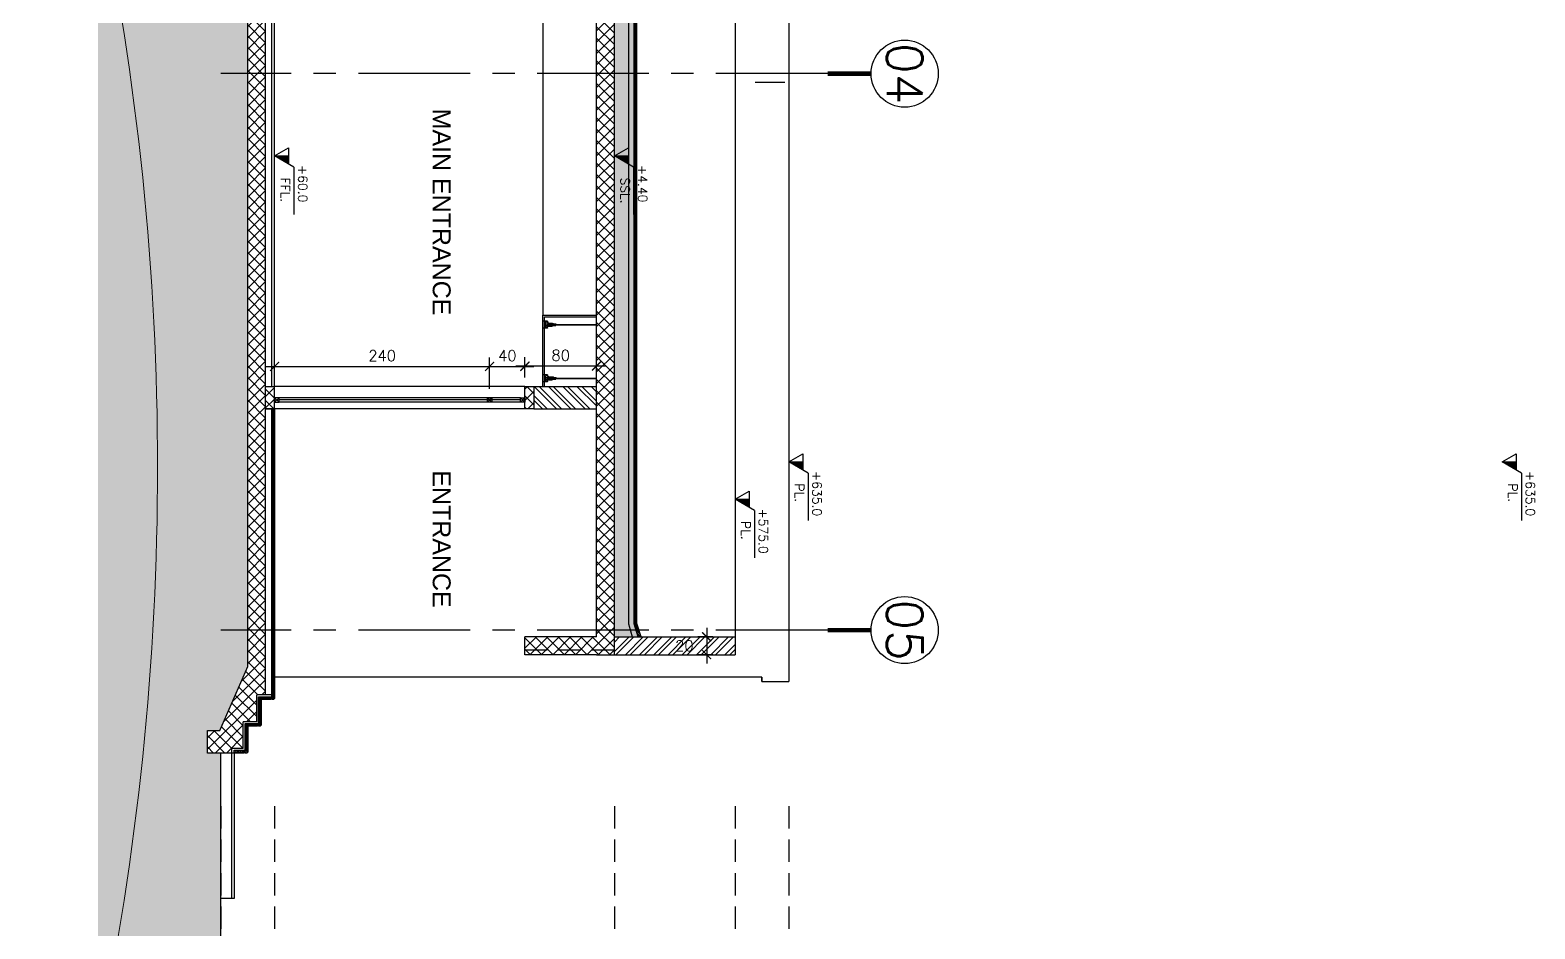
# Model space of a CAD drawing. Header units: centimetres. Extents: x -4632 to 1767, y -935 to 10443.
# Drawn here: x -3491 to -1808, y 313 to 1319 of the extents above; entities that cross this region are included whole.
import ezdxf
from ezdxf.enums import TextEntityAlignment as Align
from ezdxf.xclip import XClip

# ---------------------------------------------------------------- set-up
doc = ezdxf.new("R2010")
doc.units = ezdxf.units.CM
doc.header["$LTSCALE"] = 100
doc.header["$MEASUREMENT"] = 0
doc.header["$XCLIPFRAME"] = 0
doc.header["$PDMODE"] = 35
doc.linetypes.add('GRID$0$XREF GRID$0$GRIDS$0$CENTER', pattern=[2, 1.25, -0.25, 0.25, -0.25])
doc.linetypes.add('HIDDEN', pattern=[0.375, 0.25, -0.125])
doc.layers.add('A2-01 SECTIONS 2$0$HATCH', color=8, linetype='Continuous', lineweight=5)
for name, color, linetype in [('A2-01 SECTIONS 2$0$STAIRS', 4, 'Continuous'), ('CEILING', 161, 'Continuous'), ('CEILING HANGER', 8, 'Continuous'), ('DIM IN', 1, 'Continuous'), ('DIM-IN', 1, 'Continuous'), ('DOOR', 1, 'Continuous'), ('FINISHES', 4, 'Continuous'), ('HATCH', 8, 'Continuous'), ('LEVEL', 2, 'Continuous'), ('LEVELS', 2, 'Continuous'), ('SEC-WATER PROFING INS.', 56, 'HIDDEN'), ('TEXT', 3, 'Continuous'), ('WALL-01', 7, 'Continuous'), ('WALL-02', 3, 'Continuous'), ('WALL-05', 8, 'Continuous'), ('WINDOWS', 1, 'Continuous'), ('WOODEN DOOR', 1, 'Continuous'), ('XREF GRID', 11, 'GRID$0$XREF GRID$0$GRIDS$0$CENTER')]:
    doc.layers.add(name, color=color, linetype=linetype)
doc.styles.add('20', font='romans.shx')
doc.styles.add('ART', font='arial.ttf')
doc.styles.add('DIMA', font='romans.shx', dxfattribs={"width": 0.8})
doc.styles.add('GRID$0$XREF GRID$0$GRIDS$0$18', font='romans.shx', dxfattribs={"width": 0.85, "height": 15})
doc.styles.add('ROMANS', font='romans')
doc.dimstyles.new('100', dxfattribs={"dimtxt": 15, "dimasz": 10, "dimexe": 8, "dimexo": 12, "dimgap": 6, "dimtad": 1, "dimdec": 0, "dimzin": 0, "dimdsep": 46, "dimtxsty": '20', "dimblk": 'ARCHTICK', "dimcen": 30, "dimdle": 8, "dimclrd": 1, "dimclre": 1, "dimclrt": 2, "dimadec": 0, "dimazin": 0, "dimtfac": 1, "dimtdec": 0, "dimtmove": 2, "dimatfit": 3, "dimldrblk": 'OBLIQUE', "dimfxl": 100, "dimtolj": 1, "dimtzin": 0, "dimarcsym": 0})
doc.dimstyles.new('AS-17-100', dxfattribs={"dimtxt": 12, "dimasz": 10, "dimexe": 10, "dimexo": 10, "dimgap": 6, "dimtad": 1, "dimtoh": 1, "dimdec": 0, "dimdsep": 46, "dimtxsty": 'ROMANS', "dimblk1": 'ARCHTICK', "dimblk2": 'ARCHTICK', "dimsah": 1, "dimcen": 25, "dimdle": 10, "dimclrd": 1, "dimclre": 1, "dimclrt": 2, "dimadec": 0, "dimazin": 0, "dimtfac": 1, "dimtdec": 0, "dimtofl": 0, "dimtmove": 2, "dimatfit": 3, "dimldrblk": 'ARCHTICK', "dimfxl": 1, "dimtolj": 1, "dimtzin": 0, "dimarcsym": 0})

# ---------------------------------------------------------------- blocks, each defined once
blk = doc.blocks.new('LEVEL- ELEV-1')
blk.add_hatch(color=256).paths.add_polyline_path([(0.16, 0.277), (0, 0.277), (0, 0)])
for p, q in [((0.22, 0.381), (0, 0)), ((0.22, 0.381), (1.155, 0.381)), ((0, 0), (-0.16, 0.277)), ((-0.16, 0.277), (0.16, 0.277)), ((0, 0), (0, 0.277))]:
    blk.add_line(p, q)
blk = doc.blocks.new('LEVEL- ELEV')
at = {"xscale": 0.8999999999999986, "yscale": 0.8999999999999986, "zscale": 0.8999999999999986}
blk.add_blockref('LEVEL- ELEV-1', (0, 0), dxfattribs=at)
at = {"style": 'DIMA'}
for tag, p in [('+XX.XX', (0.156, 0.421)), ('FFL.', (0.383, 0.11))]:
    blk.add_attdef(tag, p, '', height=0.162, dxfattribs=at)
blk = doc.blocks.new('A$C2b56fe30')
at = {"layer": 'A2-01 SECTIONS 2$0$STAIRS', "linetype": 'Continuous', "ltscale": 100}
h = blk.add_hatch(dxfattribs=at)
h.set_pattern_fill('ANSI31', color=8, scale=10, angle=360, style=0)
h.set_pattern_definition([(45, (2263.7789, 17411.3349), (-0.88388348, 0.88388348), [])])
h.paths.add_polyline_path([(-28, 17), (-26.5, 17), (-26.5, 16), (-25, 16), (-25, 5), (-28, 5)])
h.paths.add_polyline_path([(-350, 20), (-350, 17), (-25, 17), (-25, 19), (-26, 20)])
h = blk.add_hatch(dxfattribs=at)
h.set_pattern_fill('ANSI31', color=8, scale=10, angle=360, style=0)
h.set_pattern_definition([(45, (2293.7789, 17396.3349), (-0.88388348, 0.88388348), [])])
h.paths.add_polyline_path([(-28, 5), (4, 5), (5, 4), (5, 2), (-28, 2)])
h.paths.add_polyline_path([(2, 2), (3.5, 2), (3.5, 1), (5, 1), (5, -10), (2, -10)])
h = blk.add_hatch(dxfattribs=at)
h.set_pattern_fill('ANSI31', color=8, scale=10, angle=360, style=0)
h.set_pattern_definition([(45, (2323.7789, 17381.3349), (-0.88388348, 0.88388348), [])])
h.paths.add_polyline_path([(2, -10), (34, -10), (35, -11), (35, -13), (2, -13)])
h.paths.add_polyline_path([(32, -13), (33.5, -13), (33.5, -14), (35, -14), (35, -25), (32, -25)])
at = {"layer": 'A2-01 SECTIONS 2$0$STAIRS'}
for points in [[(-350, 20), (-26, 20), (-25, 19), (-25, 17), (-350, 17)], [(-28, 5), (4, 5), (5, 4), (5, 2), (-28, 2)], [(2, -10), (34, -10), (35, -11), (35, -13), (2, -13)]]:
    blk.add_lwpolyline(points, close=True, dxfattribs=at)
for points in [[(-26.5, 17), (-26.5, 16), (-25, 16), (-25, 5), (-28, 5), (-28, 17)], [(3.5, 2), (3.5, 1), (5, 1), (5, -10), (2, -10), (2, 2)], [(33.5, -13), (33.5, -14), (35, -14), (35, -25), (32, -25), (32, -13)]]:
    blk.add_lwpolyline(points, dxfattribs=at)
blk = doc.blocks.new('_ARCHTICK')
at = {"color": 0, "linetype": 'ByBlock', "const_width": 0.15}
blk.add_lwpolyline([(-0.5, -0.5), (0.5, 0.5)], dxfattribs=at)
blk = doc.blocks.new('*D37')
at = {"layer": 'Defpoints', "color": 0, "transparency": 16777216}
for p in [(-2937.3, 942.9), (-2937.3, 920, 0), (-2857.3, 920)]:
    blk.add_point(p, dxfattribs=at)
at = {"layer": 'DIM IN', "color": 1, "lineweight": -2, "transparency": 16777216}
for p, q in [((-2847.3, 942.9), (-2947.3, 942.9)), ((-2937.3, 930), (-2937.3, 952.9)), ((-2857.3, 930), (-2857.3, 952.9))]:
    blk.add_line(p, q, dxfattribs=at)
at = {"layer": 'DIM IN', "color": 1, "lineweight": -2, "transparency": 16777216, "xscale": 10, "yscale": 10, "zscale": 10, "rotation": 180}
blk.add_blockref('_ARCHTICK', (-2937.3, 942.9), dxfattribs=at)
at = {"layer": 'DIM IN', "color": 1, "lineweight": -2, "transparency": 16777216, "xscale": 10, "yscale": 10, "zscale": 10}
blk.add_blockref('_ARCHTICK', (-2857.3, 942.9), dxfattribs=at)
at = {"layer": 'DIM IN', "color": 2, "transparency": 16777216, "insert": (-2897.3, 954.9), "char_height": 12, "attachment_point": 5, "style": 'ROMANS'}
blk.add_mtext('\\A1;80', dxfattribs=at)
blk = doc.blocks.new('SUP')
at = {"layer": 'CEILING HANGER', "extrusion": (-6.56544e-09, 1.61575e-05, 1)}
for p, q in [((-555.9, -4415.3, 0), (-555.9, -4305.4, 0)), ((-555.3, -4415.3, 0), (-555.3, -4305.4, 0)), ((-559.5, -4422.5, 0), (-559.5, -4426.2, 0)), ((-559.4, -4423.4, 0), (-559.5, -4423.4, 0)), ((-559.4, -4422.5, 0), (-559.4, -4426.2, 0)), ((-559.3, -4422.3, 0), (-557.7, -4422.3, 0)), ((-559.3, -4422.4, 0), (-557.7, -4422.4, 0)), ((-558.9, -4423.1, 0), (-558.9, -4423.4, 0)), ((-558.7, -4424.2, 0), (-558.9, -4423.6, 0)), ((-558.6, -4423.2, 0), (-558.6, -4423.1, 0)), ((-558.4, -4423.3, 0), (-558.4, -4423.3, 0)), ((-556.2, -4425.1, 0), (-557.6, -4425.1, 0)), ((-557.2, -4420.7, 0), (-557.2, -4417, 0)), ((-556.4, -4415.4, 0), (-556.4, -4413.2, 0)), ((-556.4, -4422.1, 0), (-556.4, -4415.4, 0)), ((-554.6, -4419.5, 0), (-556.4, -4419.5, 0)), ((-556.4, -4425.1, 0), (-556.4, -4421.2, 0)), ((-556.3, -4421.2, 0), (-556.4, -4421.2, 0)), ((-556.3, -4415.3, 0), (-554.7, -4415.3, 0)), ((-554.9, -4420.5, 0), (-556.2, -4420.5, 0)), ((-556.2, -4421.1, 0), (-556.2, -4420.6, 0)), ((-554.8, -4425.1, 0), (-556.2, -4425.1, 0)), ((-555.1, -4425.5, 0), (-556, -4425.5, 0)), ((-555.9, -4414.7, 0), (-555.9, -4414.7, 0)), ((-555.9, -4414.7, 0), (-555.8, -4414.7, 0)), ((-555.8, -4414.7, 0), (-555.8, -4414.8, 0)), ((-555.8, -4414.8, 0), (-555.8, -4414.8, 0)), ((-555.8, -4414.8, 0), (-555.8, -4414.8, 0)), ((-555.8, -4414.8, 0), (-555.7, -4414.8, 0)), ((-555.2, -4420, 0), (-555.8, -4420, 0)), ((-555.2, -4420.3, 0), (-555.8, -4420.3, 0)), ((-555.7, -4421.2, 0), (-555.8, -4420.8, 0)), ((-555.3, -4420.8, 0), (-555.8, -4420.8, 0)), ((-555.7, -4414.8, 0), (-555.7, -4414.8, 0)), ((-555.7, -4414.8, 0), (-555.6, -4414.9, 0)), ((-555.7, -4421.2, 0), (-555.3, -4421.2, 0)), ((-555.6, -4414.9, 0), (-555.6, -4414.9, 0)), ((-555.6, -4414.9, 0), (-555.5, -4414.9, 0)), ((-555.5, -4414.9, 0), (-555.5, -4414.8, 0)), ((-555.5, -4414.8, 0), (-555.4, -4414.8, 0)), ((-555.4, -4414.8, 0), (-555.4, -4414.8, 0)), ((-555.4, -4414.8, 0), (-555.3, -4414.8, 0)), ((-555.3, -4414.8, 0), (-555.3, -4414.7, 0)), ((-555.3, -4414.7, 0), (-555.3, -4414.7, 0)), ((-555.3, -4414.7, 0), (-555.3, -4414.7, 0)), ((-555.3, -4414.8, 0), (-555.3, -4414.8, 0)), ((-555.3, -4421.2, 0), (-555.3, -4420.8, 0)), ((-554.8, -4421.1, 0), (-554.8, -4420.6, 0)), ((-554.7, -4421.2, 0), (-554.8, -4421.2, 0)), ((-553.5, -4425.1, 0), (-554.8, -4425.1, 0)), ((-554.7, -4425.1, 0), (-554.7, -4421.2, 0)), ((-554.6, -4415.4, 0), (-554.6, -4413.2, 0)), ((-554.6, -4422.1, 0), (-554.6, -4415.4, 0)), ((-553.8, -4420.7, 0), (-553.8, -4417, 0)), ((-551.8, -4422.3, 0), (-553.4, -4422.3, 0)), ((-551.8, -4422.4, 0), (-553.3, -4422.4, 0)), ((-552.7, -4423.3, 0), (-552.7, -4423.3, 0)), ((-552.5, -4423.2, 0), (-552.5, -4423.1, 0)), ((-552.3, -4424.2, 0), (-552.2, -4423.6, 0)), ((-552.1, -4423.1, 0), (-552.1, -4423.4, 0)), ((-551.7, -4422.5, 0), (-551.7, -4426.2, 0)), ((-551.7, -4423.4, 0), (-551.6, -4423.4, 0)), ((-551.6, -4422.5, 0), (-551.6, -4426.2, 0)), ((-559.5, -4426.2, 0), (-559.5, -4427.6, 0)), ((-559.5, -4427.6, 0), (-559.4, -4427.6, 0)), ((-559.4, -4426.2, 0), (-559.4, -4427.6, 0)), ((-551.7, -4426.2, 0), (-551.7, -4427.6, 0)), ((-551.6, -4427.6, 0), (-551.7, -4427.6, 0)), ((-551.6, -4426.2, 0), (-551.6, -4427.6, 0))]:
    blk.add_line(p, q, dxfattribs=at)
at = {"layer": 'CEILING HANGER', "extrusion": (-6.56544e-09, 1.61575e-05, 1), "const_width": 0.244, "elevation": -0.1}
blk.add_lwpolyline([(-558.6, -4423, 1), (-559.1, -4423), (-559.1, -4423.2, 0.267949), (-559, -4423.3, -0.57735), (-559, -4423.6, 0.267949), (-559.1, -4423.7), (-559.1, -4424, 0.267949), (-559, -4424.2, -0.57735), (-559, -4424.4, 0.267949), (-559.1, -4424.6), (-559.1, -4424.9, 0.267949), (-559, -4425, -0.57735), (-559, -4425.2, 0.267949), (-559.1, -4425.4), (-559.1, -4425.7, 0.414214), (-558.9, -4425.8), (-558.2, -4425.8, 0.247529), (-558.1, -4425.8, -0.247529), (-558, -4425.7), (-557.6, -4425.7, -0.247529), (-557.4, -4425.8, 0.247529), (-557.3, -4425.8), (-555.8, -4425.8, 0.267949), (-555.7, -4425.8, -0.57735), (-555.4, -4425.8, 0.267949), (-555.3, -4425.8), (-553.8, -4425.8, 0.247529), (-553.6, -4425.8, -0.247529), (-553.5, -4425.7), (-553.1, -4425.7, -0.247529), (-553, -4425.8, 0.247529), (-552.8, -4425.8), (-552.1, -4425.8, 0.414214), (-552, -4425.7), (-552, -4425.4, 0.267949), (-552.1, -4425.2, -0.57735), (-552.1, -4425, 0.267949), (-552, -4424.9), (-552, -4424.6, 0.267949), (-552.1, -4424.4, -0.57735), (-552.1, -4424.2, 0.267949), (-552, -4424), (-552, -4423.7, 0.267949), (-552.1, -4423.6, -0.57735), (-552.1, -4423.3, 0.267949), (-552, -4423.2), (-552, -4423, 1), (-552.5, -4423)], format="xyb", dxfattribs=at)
at = {"layer": 'CEILING HANGER', "extrusion": (-6.56544e-09, 1.61575e-05, 1)}
for centre, radius in [((-555.5, -4417.2, 0), 0.342), ((-555.5, -4416, 0), 0.252), ((-555.5, -4418.5, 0), 0.252)]:
    blk.add_circle(centre, radius, dxfattribs=at)
for centre, radius, start, end in [((-559.3, -4422.5, 0), 0.244, 90, 180), ((-559.3, -4422.5, 0), 0.122, 90, 180), ((-558.7, -4423.1, 0), 0.183, 102.9976, 180), ((-558.3, -4423.4, 0), 0.61, 180, 195), ((-558.8, -4423.1, 0), 0.122, 77.0024, 102.9976), ((-557.5, -4423.6, 0), 1.37, 195, 270), ((-558.8, -4423.1, 0), 0.183, 20, 77.0024), ((-558.4, -4423.1, 0), 0.183, 200, 270), ((-558.4, -4423.1, 0), 0.183, 270, 357.8496), ((-557.8, -4423.1, 0), 0.366, 135.5755, 177.8496), ((-560.3, -4420.7, 0), 3.05, 315.5755, 360), ((-554.4, -4417.4, 0), 2.89, 132.9462, 171.8788), ((-555.5, -4414.1, 0), 1.33, 104.5031, 133.577), ((-555.5, -4421.1, 0), 1.33, 226.423, 313.6287), ((-556, -4425.1, 0), 0.366, 180, 270), ((-556.3, -4421.1, 0), 0.061, 270, 360), ((-556.2, -4420.6, 0), 0.061, 90, 180), ((-555.8, -4420.1, 0), 0.122, 90, 270), ((-555.5, -4414.1, 0), 1.33, 46.3713, 77.9165), ((-555.2, -4420.1, 0), 0.122, 270, 90), ((-555.1, -4425.1, 0), 0.366, 270, 360), ((-554.9, -4420.6, 0), 0.061, 360, 90), ((-554.8, -4421.1, 0), 0.061, 180, 270), ((-556.7, -4417.4, 0), 2.89, 8.1212, 47.0538), ((-550.8, -4420.7, 0), 3.05, 180, 224.4246), ((-553.6, -4423.6, 0), 1.37, 270, 345), ((-553.2, -4423.1, 0), 0.366, 2.1504, 44.4246), ((-552.7, -4423.1, 0), 0.183, 182.1504, 270), ((-552.7, -4423.1, 0), 0.183, 270, 340), ((-552.3, -4423.1, 0), 0.183, 102.9976, 160), ((-552.3, -4423.1, 0), 0.183, 360, 77.0024), ((-552.3, -4423.1, 0), 0.122, 77.0024, 102.9976), ((-552.7, -4423.4, 0), 0.61, 345, 360), ((-551.8, -4422.5, 0), 0.244, 360, 90), ((-551.8, -4422.5, 0), 0.122, 360, 90)]:
    blk.add_arc(centre, radius, start, end, dxfattribs=at)
blk = doc.blocks.new('FALSE CEILING')
at = {"xscale": -1}
for p in [(-1545.1, 4427.6, 0), (-1485.1, 4427.6, 0), (-1425.1, 4427.6, 0), (-1365.1, 4427.6, 0), (-1305.1, 4427.6, 0), (-1245.1, 4427.6, 0), (-1185.1, 4427.6, 0), (-1125.1, 4427.6, 0), (-1065.1, 4427.6, 0), (-1005.1, 4427.6, 0), (-945.1, 4427.6, 0), (-885.1, 4427.6, 0), (-825.1, 4427.6, 0), (-765.1, 4427.6, 0), (-705.1, 4427.6, 0), (-645.1, 4427.6, 0), (-585.1, 4427.6, 0), (-525.1, 4427.6, 0), (-465.1, 4427.6, 0), (-405.1, 4427.6, 0), (-345.1, 4427.6, 0), (-285.1, 4427.6, 0), (-225.1, 4427.6, 0), (-165.1, 4427.6, 0), (-105.1, 4427.6, 0), (-45.1, 4427.6, 0), (14.9, 4427.6, 0), (74.9, 4427.6, 0), (134.9, 4427.6, 0), (194.9, 4427.6, 0), (254.9, 4427.6, 0), (314.9, 4427.6, 0), (374.9, 4427.6, 0), (434.9, 4427.6, 0)]:
    blk.add_blockref('SUP', p, dxfattribs=at)
blk = doc.blocks.new('*D43')
at = {"layer": 'Defpoints', "color": 0, "transparency": 16777216}
for p in [(-2717.3, 640, 0), (-2734, 620), (-2717.3, 620, 0)]:
    blk.add_point(p, dxfattribs=at)
at = {"layer": 'DIM IN', "color": 1, "lineweight": -2, "transparency": 16777216}
for p, q in [((-2727.3, 640), (-2744, 640)), ((-2734, 650), (-2734, 610)), ((-2727.3, 620), (-2744, 620))]:
    blk.add_line(p, q, dxfattribs=at)
at = {"layer": 'DIM IN', "color": 1, "lineweight": -2, "transparency": 16777216, "xscale": 10, "yscale": 10, "zscale": 10}
for p, rotation in [((-2734, 640), 90), ((-2734, 620), 270)]:
    blk.add_blockref('_ARCHTICK', p, dxfattribs=dict(at, rotation=rotation))
at = {"layer": 'DIM IN', "color": 2, "transparency": 16777216, "insert": (-2759, 630), "char_height": 12, "attachment_point": 5, "style": 'ROMANS'}
blk.add_mtext('\\A1;20', dxfattribs=at)
blk = doc.blocks.new('*D54')
at = {"layer": 'Defpoints', "color": 0, "transparency": 16777216}
for p in [(-2976.8, 942.5), (-3217.3, 920), (-2976.8, 907.5, 0)]:
    blk.add_point(p, dxfattribs=at)
at = {"layer": 'DIM-IN', "color": 1, "lineweight": -2, "transparency": 16777216}
for p, q in [((-3227.3, 942.5), (-2966.8, 942.5)), ((-3217.3, 930), (-3217.3, 952.5)), ((-2976.8, 917.5), (-2976.8, 952.5))]:
    blk.add_line(p, q, dxfattribs=at)
at = {"layer": 'DIM-IN', "color": 1, "lineweight": -2, "transparency": 16777216, "xscale": 10, "yscale": 10, "zscale": 10, "rotation": 180}
blk.add_blockref('_ARCHTICK', (-3217.3, 942.5), dxfattribs=at)
at = {"layer": 'DIM-IN', "color": 1, "lineweight": -2, "transparency": 16777216, "xscale": 10, "yscale": 10, "zscale": 10}
blk.add_blockref('_ARCHTICK', (-2976.8, 942.5), dxfattribs=at)
at = {"layer": 'DIM-IN', "color": 2, "transparency": 16777216, "insert": (-3097, 954.5), "char_height": 12, "attachment_point": 5, "style": 'ROMANS'}
blk.add_mtext('\\A1;240', dxfattribs=at)
blk = doc.blocks.new('*D55')
at = {"layer": 'Defpoints', "color": 0, "transparency": 16777216}
for p in [(-2937.3, 942.5), (-2937.3, 942.5), (-2976.8, 907.5, 0)]:
    blk.add_point(p, dxfattribs=at)
at = {"layer": 'DIM-IN', "color": 1, "lineweight": -2, "transparency": 16777216}
for p, q in [((-2986.8, 942.5), (-2927.3, 942.5)), ((-2976.8, 917.5), (-2976.8, 952.5))]:
    blk.add_line(p, q, dxfattribs=at)
at = {"layer": 'DIM-IN', "color": 1, "lineweight": -2, "transparency": 16777216, "xscale": 10, "yscale": 10, "zscale": 10, "rotation": 180}
blk.add_blockref('_ARCHTICK', (-2976.8, 942.5), dxfattribs=at)
at = {"layer": 'DIM-IN', "color": 1, "lineweight": -2, "transparency": 16777216, "xscale": 10, "yscale": 10, "zscale": 10}
blk.add_blockref('_ARCHTICK', (-2937.3, 942.5), dxfattribs=at)
at = {"layer": 'DIM-IN', "color": 2, "transparency": 16777216, "insert": (-2957, 954.5), "char_height": 12, "attachment_point": 5, "style": 'ROMANS'}
blk.add_mtext('\\A1;40', dxfattribs=at)
blk = doc.blocks.new('*D59')
at = {"layer": 'Defpoints', "color": 0, "ltscale": 0.5, "transparency": 16777216}
for p in [(970.6, 572.3, 0), (1020.9, 572.3), (970.6, 437.3, 0)]:
    blk.add_point(p, dxfattribs=at)
at = {"layer": 'DIM-IN', "color": 1, "lineweight": -2, "ltscale": 0.5, "transparency": 16777216}
for p, q in [((982.6, 572.3), (1028.9, 572.3)), ((1020.9, 429.3), (1020.9, 580.3)), ((982.6, 437.3), (1028.9, 437.3))]:
    blk.add_line(p, q, dxfattribs=at)
at = {"layer": 'DIM-IN', "color": 1, "lineweight": -2, "ltscale": 0.5, "transparency": 16777216, "xscale": 10, "yscale": 10, "zscale": 10}
for p, rotation in [((1020.9, 572.3), 90), ((1020.9, 437.3), 270)]:
    blk.add_blockref('_ARCHTICK', p, dxfattribs=dict(at, rotation=rotation))
at = {"layer": 'DIM-IN', "color": 2, "ltscale": 0.5, "transparency": 16777216, "insert": (1008.9, 504.8), "char_height": 12, "attachment_point": 5, "rotation": 270, "style": '20'}
blk.add_mtext('\\A1;135', dxfattribs=at)
blk = doc.blocks.new('_OBLIQUE')
at = {"color": 0, "linetype": 'ByBlock'}
blk.add_line((-0.5, -0.5), (0.5, 0.5), dxfattribs=at)
blk = doc.blocks.new('*D60')
at = {"layer": 'Defpoints', "color": 0, "ltscale": 0.5, "transparency": 16777216}
for p in [(1020.9, 57.3, 0), (1020.9, -2.7, 0), (1020.9, -2.7)]:
    blk.add_point(p, dxfattribs=at)
at = {"layer": 'DIM-IN', "color": 1, "lineweight": -2, "ltscale": 0.5, "transparency": 16777216}
for p, q in [((1020.9, 65.3), (1020.9, -10.7)), ((1032.9, 57.3), (1028.9, 57.3)), ((1032.9, -2.7), (1028.9, -2.7))]:
    blk.add_line(p, q, dxfattribs=at)
at = {"layer": 'DIM-IN', "color": 1, "lineweight": -2, "ltscale": 0.5, "transparency": 16777216, "xscale": 10, "yscale": 10, "zscale": 10}
for p, rotation in [((1020.9, 57.3), 90), ((1020.9, -2.7), 270)]:
    blk.add_blockref('_ARCHTICK', p, dxfattribs=dict(at, rotation=rotation))
at = {"layer": 'DIM-IN', "color": 2, "ltscale": 0.5, "transparency": 16777216, "insert": (1007, 27.3), "char_height": 12, "attachment_point": 5, "rotation": 90, "style": '20'}
blk.add_mtext('\\A1;60', dxfattribs=at)
blk = doc.blocks.new('*D63')
at = {"layer": 'Defpoints', "color": 0, "transparency": 16777216}
for p in [(1052.3, 437.3, 0), (1020.9, 57.3), (1420.4, 57.3, 0)]:
    blk.add_point(p, dxfattribs=at)
at = {"layer": 'DIM-IN', "color": 1, "lineweight": -2, "transparency": 16777216}
for p, q in [((1020.9, 447.3), (1020.9, 47.3)), ((1042.3, 437.3), (1010.9, 437.3)), ((1410.4, 57.3), (1010.9, 57.3))]:
    blk.add_line(p, q, dxfattribs=at)
at = {"layer": 'DIM-IN', "color": 1, "lineweight": -2, "transparency": 16777216, "xscale": 10, "yscale": 10, "zscale": 10}
for p, rotation in [((1020.9, 437.3), 90), ((1020.9, 57.3), 270)]:
    blk.add_blockref('_ARCHTICK', p, dxfattribs=dict(at, rotation=rotation))
at = {"layer": 'DIM-IN', "color": 2, "transparency": 16777216, "insert": (1008.9, 247.3), "char_height": 12, "attachment_point": 5, "rotation": 90, "style": 'ROMANS'}
blk.add_mtext('\\A1;380', dxfattribs=at)
blk = doc.blocks.new('*D61')
at = {"layer": 'Defpoints', "color": 0, "transparency": 16777216}
for p in [(956.3, 632.3), (957.9, -2.7), (978.5, -2.7)]:
    blk.add_point(p, dxfattribs=at)
at = {"layer": 'DIM-IN', "color": 1, "lineweight": -2, "transparency": 16777216}
for p, q in [((978.5, 642.3), (978.5, -12.7)), ((966.3, 632.3), (988.5, 632.3)), ((967.9, -2.7), (988.5, -2.7))]:
    blk.add_line(p, q, dxfattribs=at)
at = {"layer": 'DIM-IN', "color": 1, "lineweight": -2, "transparency": 16777216, "xscale": 10, "yscale": 10, "zscale": 10}
for p, rotation in [((978.5, 632.3), 90), ((978.5, -2.7), 270)]:
    blk.add_blockref('_ARCHTICK', p, dxfattribs=dict(at, rotation=rotation))
at = {"layer": 'DIM-IN', "color": 2, "transparency": 16777216, "insert": (966.5, 314.8), "char_height": 12, "attachment_point": 5, "rotation": 90, "style": 'ROMANS'}
blk.add_mtext('\\A1;635', dxfattribs=at)
blk = doc.blocks.new('*D62')
at = {"layer": 'Defpoints', "color": 0, "transparency": 16777216}
for p in [(1020.9, 632.3), (1020.9, 632.3), (970.6, 572.3)]:
    blk.add_point(p, dxfattribs=at)
at = {"layer": 'DIM-IN', "color": 1, "lineweight": -2, "transparency": 16777216}
for p, q in [((1020.9, 564.3), (1020.9, 640.3)), ((1032.9, 632.3), (1028.9, 632.3)), ((982.6, 572.3), (1028.9, 572.3))]:
    blk.add_line(p, q, dxfattribs=at)
at = {"layer": 'DIM-IN', "color": 1, "lineweight": -2, "transparency": 16777216, "xscale": 10, "yscale": 10, "zscale": 10}
for p, rotation in [((1020.9, 632.3), 90), ((1020.9, 572.3), 270)]:
    blk.add_blockref('_ARCHTICK', p, dxfattribs=dict(at, rotation=rotation))
at = {"layer": 'DIM-IN', "color": 2, "transparency": 16777216, "insert": (1008.9, 602.3), "char_height": 12, "attachment_point": 5, "rotation": 270, "style": '20'}
blk.add_mtext('\\A1;60', dxfattribs=at)
blk = doc.blocks.new('LVL_!')
at = {"layer": 'LEVEL', "linetype": 'Continuous', "extrusion": (6.07962e-07, 6.07962e-07, 1)}
for points in [[(1173, 653.2), (1203.5, 653.2), (1188.3, 632.3)], [(1327.9, 593.2), (1358.5, 593.2), (1343.2, 572.3)], [(1326.2, 458.2), (1356.7, 458.2), (1341.5, 437.3)], [(1326.2, 78.2), (1356.7, 78.2), (1341.5, 57.3)], [(1326.2, 18.2), (1356.7, 18.2), (1341.5, -2.7)]]:
    blk.add_hatch(color=256, dxfattribs=at).paths.add_polyline_path(points)
at = {"layer": 'LEVEL', "extrusion": (6.07962e-07, 6.07962e-07, 1)}
h = blk.add_hatch(dxfattribs=at)
h.set_pattern_fill('ANSI37', color=8, scale=48, angle=1080, style=0)
h.set_pattern_definition([(45, (-787.396, 2050.3923), (-4.242641, 4.242641), []), (135, (-787.396, 2050.3923), (-4.242641, -4.242641), [])])
h.paths.add_polyline_path([(1245.5, 417.3), (1341.4, 417.3), (1341.4, 437.3), (1245.5, 437.3)])
at = {"layer": 'LEVEL', "color": 8, "linetype": 'HIDDEN'}
for p, q in [((801.2, 632.3), (1424.1, 632.3)), ((801.2, 572.3, 0), (1424.1, 572.3, 0)), ((801.2, 437.3), (1424.1, 437.3)), ((801.2, 57.3, 0), (1424.1, 57.3, 0)), ((801.2, -2.7), (1424.1, -2.7))]:
    blk.add_line(p, q, dxfattribs=at)
at = {"layer": 'LEVEL', "linetype": 'Continuous', "extrusion": (6.07962e-07, 6.07962e-07, 1), "elevation": 0}
for points in [[(1173, 653.2), (1203.5, 653.2), (1188.3, 632.3)], [(1327.9, 593.2), (1358.5, 593.2), (1343.2, 572.3)], [(1326.2, 458.2), (1356.7, 458.2), (1341.5, 437.3)], [(1326.2, 78.2), (1356.7, 78.2), (1341.5, 57.3)], [(1326.2, 18.2), (1356.7, 18.2), (1341.5, -2.7)]]:
    blk.add_lwpolyline(points, close=True, dxfattribs=at)
at = {"layer": 'LEVEL', "color": 6, "extrusion": (6.07962e-07, 6.07962e-07, 1), "elevation": 0}
blk.add_lwpolyline([(1245.5, 417.3), (1341.4, 417.3), (1341.4, 437.3), (1245.5, 437.3)], close=True, dxfattribs=at)
at = {"layer": 'LEVEL', "linetype": 'Continuous', "extrusion": (6.07962e-07, 6.07962e-07, 1), "style": 'ART'}
for s, p in [('%%U+635 LVL.  ', (1029.1, 669.8, 0)), ('%%U+575 LVL.  ', (1184, 609.8, 0)), ('%%U+440 SSL.', (1201.9, 474.8, 0)), ('%%U+60 FFL.', (1224.3, 94.8, 0)), ('%%P0.00 FFL.', (1198.1, 24.4, 0))]:
    blk.add_text(s, height=24, dxfattribs=at).set_placement(p)
at = {"layer": 'LEVEL', "color": 2, "extrusion": (6.07962e-07, 6.07962e-07, 1), "style": 'ROMANS', "width": 0.9}
for s, p in [('(PARAPET LEVEL)', (1044.5, 644.7, 0)), ('(PARAPET LEVEL)', (1199.5, 584.7, 0)), ('(ROOF FLOOR)', (1217.3, 449.7, 0)), ('(GROUND FLOOR)', (1195.8, 69.7, 0)), ('(GATE LVL)', (1243.9, 9.7, 0))]:
    blk.add_text(s, height=10.88, dxfattribs=at).set_placement(p)
at = {"layer": 'DIM-IN'}
for base, p1, p2, picture, middle in [((978.5, -2.7), (956.3, 632.3), (957.9, -2.7), '*D61', (966.5, 314.8)), ((1020.9, 57.3), (1052.3, 437.3, 0), (1420.4, 57.3, 0), '*D63', (1008.9, 247.3))]:
    dim = blk.add_linear_dim(base=base, p1=p1, p2=p2, angle=90, dimstyle='AS-17-100', dxfattribs=at)
    dim.commit()
    dim.dimension.update_dxf_attribs({"geometry": picture, "text_midpoint": middle})
dim = blk.add_linear_dim(base=(1020.9, 632.3), p1=(970.6, 572.3), p2=(1020.9, 632.3), angle=90, dimstyle='100', override={"dimtxt": 12, "dimfxl": 10}, dxfattribs=at)
dim.commit()
dim.dimension.update_dxf_attribs({"geometry": '*D62', "text_midpoint": (1008.9, 602.3)})
at = {"layer": 'DIM-IN', "ltscale": 0.5}
dim = blk.add_linear_dim(base=(1020.9, 572.3, 0), p1=(970.6, 437.3), p2=(970.6, 572.3), angle=90, dimstyle='100', override={"dimtxt": 12, "dimfxl": 10}, dxfattribs=at)
dim.commit()
dim.dimension.update_dxf_attribs({"geometry": '*D59', "text_midpoint": (1008.9, 504.8, 0)})
dim = blk.add_linear_dim(base=(1020.9, -2.7), p1=(1020.9, 57.3, 0), p2=(1020.9, -2.7, 0), angle=90, dimstyle='100', override={"dimtxt": 12, "dimfxl": 10}, dxfattribs=at)
dim.commit()
dim.dimension.update_dxf_attribs({"geometry": '*D60', "text_midpoint": (1007, 27.3), "dimtype": 128})

msp = doc.modelspace()

# ---------------------------------------------------------------- hatches: boundary and pattern name
at = {"layer": 'A2-01 SECTIONS 2$0$HATCH'}
h = msp.add_hatch(dxfattribs=at)
h.set_pattern_fill('AR-PARQ1', color=8, scale=3, style=0)
h.set_pattern_definition([(0, (-3277.293, -260.786), (36, 36), [36, -36]), (0, (-3277.293, -266.786), (36, 36), [36, -36]), (0, (-3277.293, -272.786), (36, 36), [36, -36]), (0, (-3277.293, -278.786), (36, 36), [36, -36]), (0, (-3277.293, -284.786), (36, 36), [36, -36]), (0, (-3277.293, -290.786), (36, 36), [36, -36]), (0, (-3277.293, -296.786), (36, 36), [36, -36]), (270, (-3241.293, -260.786), (-36, -36), [36, -36]), (270, (-3235.293, -260.786), (-36, -36), [36, -36]), (270, (-3229.293, -260.786), (-36, -36), [36, -36]), (270, (-3223.293, -260.786), (-36, -36), [36, -36]), (270, (-3217.293, -260.786), (-36, -36), [36, -36]), (270, (-3211.293, -260.786), (-36, -36), [36, -36]), (270, (-3205.293, -260.786), (-36, -36), [36, -36])])
edge = h.paths.add_edge_path()
edge.add_line((-3277.3, 184.8), (-3277.3, 510))
edge.add_line((-3277.3, 510), (-3292.3, 510))
edge.add_line((-3292.3, 510), (-3292.3, 535))
edge.add_line((-3292.3, 535), (-3278.4, 535))
edge.add_line((-3278.4, 535), (-3247.3, 606.8))
edge.add_line((-3247.3, 606.8), (-3247.3, 1960))
edge.add_line((-3247.3, 1960), (-3262.3, 1960))
edge.add_line((-3262.3, 1960), (-3262.3, 1980))
edge.add_line((-3262.3, 1980), (-3247.3, 1980))
edge.add_line((-3247.3, 1980), (-3247.3, 2410.1))
edge.add_line((-3247.3, 2410.1), (-3279.8, 2475.1))
edge.add_line((-3279.8, 2475.1), (-3279.8, 2843.5))
edge.add_line((-3279.8, 2843.5), (-3414.6, 2843.5))
edge.add_arc((-336.2, 2159.2), 3153.6, 167.4683, 192.5317)
edge.add_arc((-6513.9, 829.9), 3165.7, -11.7573, 11.7573, ccw=False)
edge.add_line((-3414.6, 184.8), (-3277.3, 184.8))
at = {"layer": 'HATCH'}
h = msp.add_hatch(dxfattribs=at)
h.set_pattern_fill('ANSI37', color=256, scale=72, angle=270)
h.set_pattern_definition([(225, (-4633.771, 0), (6.36396, -6.36396), []), (315, (-4633.771, 0), (6.36396, 6.36396), [])])
h.paths.add_polyline_path([(-3237.3, 545), (-3237.3, 575), (-3227.3, 575), (-3227.3, 1980), (-3262.3, 1980), (-3262.3, 1960), (-3247.3, 1960), (-3247.3, 606.8), (-3278.4, 535), (-3292.3, 535), (-3292.3, 510), (-3265.3, 510), (-3265.3, 515), (-3252.3, 515), (-3252.3, 545)])
h = msp.add_hatch(dxfattribs=at)
h.set_pattern_fill('ANSI37', color=256, scale=72, angle=270)
h.set_pattern_definition([(315, (91.433, -747.985), (6.363961, 6.363961), []), (45, (91.433, -747.985), (-6.363961, 6.363961), [])])
h.paths.add_polyline_path([(-2857.3, 620), (-2837.3, 620), (-2837.3, 1985), (-2857.3, 1985), (-2857.3, 640), (-2937.3, 640), (-2937.3, 620)])
at = {"layer": 'HATCH', "transparency": 33554687}
h = msp.add_hatch(dxfattribs=at)
h.set_pattern_fill('AR-SAND', color=8, scale=3, angle=990)
h.set_pattern_definition([(127.5, (-3667.293, -163.6225), (-5.780471, -0.18898), [0, -4.56, 0, -5.1, 0, -4.875]), (97.5, (-3667.293, -163.6225), (-8.466438, 5.30933), [0, -2.46, 0, -4.11, 0, -1.575]), (57.5, (-3667.293, -167.3125), (-0.016977, 9.342426), [0, -1.5, 0, -5.4, 0, -7.05]), (47.5, (-3667.293, -167.3125), (-2.633027, 9.01838), [0, -0.75, 0, -3.54, 0, -4.05])])
h.paths.add_polyline_path([(-2817.2, 640), (-2821.3, 654.5), (-2821.3, 1952.1), (-2816.8, 1965.1), (-2837.3, 1965.1), (-2837.3, 640)])
h.paths.add_polyline_path([(-2817.2, 640), (-2810.5, 640), (-2815.3, 654.5), (-2815.3, 1950.6), (-2810.5, 1965.1), (-2816.8, 1965.1), (-2821.3, 1952.1), (-2821.3, 654.5)])
h = msp.add_hatch(dxfattribs=at)
h.set_pattern_fill('ANSI31', color=8, scale=10, angle=990)
h.set_pattern_definition([(135, (-3667.2928, -163.6225), (-0.8838835, -0.8838835), [])])
h.paths.add_polyline_path([(-2810.5, 640), (-2807.3, 640), (-2812.3, 655), (-2812.3, 1950.1), (-2807.3, 1965.1), (-2810.5, 1965.1), (-2815.3, 1950.6), (-2815.3, 654.5)])
at = {"layer": 'HATCH'}
h = msp.add_hatch(dxfattribs=at)
h.set_pattern_fill('ANSI37', color=256, scale=72, angle=270)
h.set_pattern_definition([(135, (-4292.354, 976.48), (-6.36396, -6.36396), []), (225, (-4292.354, 976.48), (6.36396, -6.36396), [])])
h.paths.add_polyline_path([(-3217.3, 895), (-3217.3, 920), (-3227.3, 920), (-3227.3, 895)])
h = msp.add_hatch(dxfattribs=at)
h.set_pattern_fill('ANSI37', color=256, scale=72, angle=270)
h.set_pattern_definition([(315, (-2489.3075, -289.431), (6.36396, 6.36396), []), (45, (-2489.3075, -289.431), (-6.36396, 6.36396), [])])
h.paths.add_polyline_path([(-2927.3, 895), (-2927.3, 920), (-2937.3, 920), (-2937.3, 895)])
at = {"layer": 'HATCH', "linetype": 'Continuous', "ltscale": 15}
h = msp.add_hatch(dxfattribs=at)
h.set_pattern_fill('ANSI32', color=256, scale=30, angle=540)
h.set_pattern_definition([(135, (-4663.771, -2e-07), (-7.95495, -7.95495), []), (135, (-4663.771, 5.303), (-7.95495, -7.95495), [])])
h.paths.add_polyline_path([(-2857.3, 895), (-2857.3, 920), (-2927.3, 920), (-2927.3, 895)])
h = msp.add_hatch(dxfattribs=at)
h.set_pattern_fill('ANSI32', color=256, scale=30, angle=540)
h.set_pattern_definition([(225, (-2559.308, -1076.609), (7.95495, -7.95495), []), (225, (-2564.611, -1076.609), (7.95495, -7.95495), [])])
h.paths.add_polyline_path([(-2702.3, 640), (-2702.3, 620), (-2837.3, 620), (-2837.3, 640)])

# ---------------------------------------------------------------- linework, layer by layer
at = {"layer": 'A2-01 SECTIONS 2$0$HATCH', "color": 8}
msp.add_lwpolyline([(-3277.3, 184.8), (-3277.3, 510), (-3292.3, 510), (-3292.3, 535), (-3278.4, 535), (-3247.3, 606.8), (-3247.3, 1960), (-3262.3, 1960), (-3262.3, 1980), (-3247.3, 1980), (-3247.3, 2410.1), (-3279.8, 2475.1), (-3279.8, 2843.5), (-3414.6, 2843.5, 0.109798), (-3414.6, 1474.9, -0.102963), (-3414.6, 184.8)], format="xyb", close=True, dxfattribs=at)
at = {"layer": 'CEILING', "color": 8}
msp.add_line((-2917.3, 1860), (-2917.3, 1000, 0), dxfattribs=at)
at = {"layer": 'CEILING'}
for p, q in [((-2917.3, 1000, 0), (-2857.3, 1000, 0)), ((-2917.3, 920, 0), (-2917.3, 1000, 0)), ((-2915.3, 998, 0), (-2857.3, 998, 0)), ((-2915.3, 920, 0), (-2915.3, 998, 0))]:
    msp.add_line(p, q, dxfattribs=at)
at = {"layer": 'DOOR', "linetype": 'Continuous'}
for p, q in [((-2942.3, 907.5, 0), (-3212.3, 907.5, 0)), ((-2942.3, 905, 0), (-3212.3, 905, 0)), ((-2942.3, 902.5, 0), (-3212.3, 902.5, 0))]:
    msp.add_line(p, q, dxfattribs=at)
at = {"layer": 'FINISHES'}
for p, q in [((-3220.3, 920), (-3220.3, 1960, 0)), ((-3217.3, 920), (-3217.3, 1960, 0))]:
    msp.add_line(p, q, dxfattribs=at)
at = {"layer": 'FINISHES', "transparency": 33554687}
for p, q in [((-2810.5, 640, 0), (-2815.3, 654.5, 0)), ((-2807.3, 640, 0), (-2812.3, 655, 0))]:
    msp.add_line(p, q, dxfattribs=at)
at = {"layer": 'FINISHES', "transparency": 33554687, "elevation": 0}
for points in [[(-2815.3, 654.5), (-2815.3, 1950.5)], [(-2812.3, 655), (-2812.3, 1950)]]:
    msp.add_lwpolyline(points, dxfattribs=at)
at = {"layer": 'SEC-WATER PROFING INS.', "color": 2, "ltscale": 0.5, "transparency": 33554687, "const_width": 1.5, "elevation": 0}
msp.add_lwpolyline([(-2817.2, 640), (-2821.3, 654.5), (-2821.3, 1952), (-2816.8, 1965)], dxfattribs=at)
at = {"layer": 'WALL-01'}
for p, q in [((-3227.3, 575, 0), (-3227.3, 1980, 0)), ((-2837.3, 620, 0), (-2837.3, 1985, 0)), ((-3247.3, 606.8, 0), (-3247.3, 1960, 0)), ((-2857.3, 640), (-2857.3, 1960)), ((-3227.3, 920), (-3217.3, 920)), ((-3217.3, 895, 0), (-3217.3, 920)), ((-2927.3, 920, 0), (-2927.3, 895, 0)), ((-2927.3, 920), (-2857.3, 920)), ((-3227.3, 895), (-3217.3, 895)), ((-2927.3, 895), (-2857.3, 895)), ((-2857.3, 640), (-2937.3, 640)), ((-2937.3, 620), (-2937.3, 640)), ((-2837.3, 640, 0), (-2702.3, 640, 0)), ((-2702.3, 640, 0), (-2702.3, 620, 0)), ((-3278.4, 535), (-3247.3, 606.8, 0)), ((-2857.3, 620), (-2937.3, 620)), ((-2857.3, 620), (-2702.3, 620, 0)), ((-3237.3, 545), (-3237.3, 575)), ((-3220.3, 575), (-3237.3, 575)), ((-3237.3, 545), (-3252.3, 545)), ((-3252.3, 515), (-3252.3, 545)), ((-3292.3, 510), (-3292.3, 535)), ((-3292.3, 535), (-3278.4, 535)), ((-3262.3, 510), (-3292.3, 510)), ((-3277.3, 184.8), (-3277.3, 510)), ((-3265.3, 515), (-3265.3, 347.4)), ((-3252.3, 515), (-3265.3, 515)), ((-3262.3, 510), (-3262.3, 347.4)), ((-3262.3, 347.4), (-3277.3, 347.4))]:
    msp.add_line(p, q, dxfattribs=at)
at = {"layer": 'WALL-01', "linetype": 'ByBlock'}
msp.add_line((-3217.3, 895), (-3227.3, 895), dxfattribs=at)
at = {"layer": 'WALL-01', "color": 8, "linetype": 'HIDDEN'}
msp.add_line((-2837.3, 625), (-2937.3, 625), dxfattribs=at)
at = {"layer": 'WALL-02', "color": 2}
for p, q in [((-2937.3, 920, 0), (-3217.3, 920, 0)), ((-2937.3, 895, 0), (-3217.3, 895))]:
    msp.add_line(p, q, dxfattribs=at)
at = {"layer": 'WALL-02', "linetype": 'Continuous', "elevation": 0}
msp.add_lwpolyline([(-2937.3, 895), (-2937.3, 920), (-2927.3, 920), (-2927.3, 895)], close=True, dxfattribs=at)
at = {"layer": 'WALL-05'}
for p, q in [((-2642.3, 2480), (-2642.3, 590)), ((-2702.3, 1965, 0), (-2702.3, 640, 0)), ((-2672.3, 595), (-3217.3, 595)), ((-2672.3, 595), (-2672.3, 590)), ((-2672.3, 590), (-2672.3, 595)), ((-2672.3, 590), (-2642.3, 590))]:
    msp.add_line(p, q, dxfattribs=at)
at = {"layer": 'WINDOWS', "color": 8}
for p, q in [((-3212.3, 907.5, 0), (-3217.3, 902.5, 0)), ((-3212.3, 902.5, 0), (-3217.3, 907.5, 0)), ((-2979.3, 907.5, 0), (-2974.3, 902.5, 0)), ((-2979.3, 902.5, 0), (-2974.3, 907.5, 0)), ((-2942.3, 907.5, 0), (-2937.3, 902.5, 0)), ((-2942.3, 902.5, 0), (-2937.3, 907.5, 0))]:
    msp.add_line(p, q, dxfattribs=at)
at = {"layer": 'WINDOWS', "color": 2, "elevation": 0}
for points in [[(-3212.3, 902.5), (-3212.3, 907.5), (-3217.3, 907.5), (-3217.3, 902.5)], [(-2979.3, 902.5), (-2979.3, 907.5), (-2974.3, 907.5), (-2974.3, 902.5)], [(-2942.3, 902.5), (-2942.3, 907.5), (-2937.3, 907.5), (-2937.3, 902.5)]]:
    msp.add_lwpolyline(points, close=True, dxfattribs=at)
at = {"layer": 'WOODEN DOOR'}
msp.add_line((-2646.8, 1260), (-2679.8, 1260, 0), dxfattribs=at)
at = {"layer": 'XREF GRID'}
for p, q in [((-2598.6, 1270), (-3277.4, 1270)), ((-2598.6, 647.5), (-3277.4, 647.5))]:
    msp.add_line(p, q, dxfattribs=at)
at = {"layer": 'XREF GRID', "color": 3, "linetype": 'Continuous', "const_width": 5}
for points in [[(-2598.6, 1270), (-2550.1, 1270)], [(-2598.6, 647.5), (-2550.1, 647.5)]]:
    msp.add_lwpolyline(points, dxfattribs=at)
at = {"layer": 'XREF GRID', "color": 3, "linetype": 'Continuous'}
for centre in [(-2512.6, 1270), (-2512.6, 647.5)]:
    msp.add_circle(centre, 37.5, dxfattribs=at)

# ---------------------------------------------------------------- block references
at = {"layer": 'CEILING'}
ref = msp.add_blockref('FALSE CEILING', (-2917.3, 1559.7, 0), dxfattribs=dict(at, rotation=270))
XClip(ref).set_block_clipping_path([(561.2358173563, -0.0000017652), (661.6200238279, 59.9999981875)])
at = {"layer": 'DIM-IN', "rotation": 270}
msp.add_blockref('LVL_!', (-3274.6, 1251.9), dxfattribs=at)
at = {"layer": 'FINISHES', "rotation": 270}
msp.add_blockref('A$C2b56fe30', (-3237.3, 545), dxfattribs=at)
at = {"layer": 'LEVELS', "ltscale": 0.5, "extrusion": (0, 0, -1)}
ref = msp.add_blockref('LEVEL- ELEV', (3217.3, 1178, 0), dxfattribs=dict(at, xscale=-63.00479306199217, yscale=63.00479304976856, zscale=63.00479306199122, rotation=90))
ref.add_attrib('FFL.', 'FFL.', (3210.3, 1153.8, 0), dxfattribs={"layer": '0', "extrusion": (0, 0, -1), "height": 10.15, "rotation": 90, "style": 'DIMA', "text_generation_flag": 2})
ref.add_attrib('+XX.XX', '+60.0', (3190.8, 1167.7, 0), dxfattribs={"layer": '0', "extrusion": (0, 0, -1), "height": 10.15, "rotation": 90, "style": 'DIMA', "text_generation_flag": 2})
ref = msp.add_blockref('LEVEL- ELEV', (2837.3, 1178), dxfattribs=dict(at, xscale=-63.00479306199217, yscale=63.00479304976856, zscale=63.00479306199122, rotation=90))
ref.add_attrib('FFL.', 'SSL.', (2830.3, 1153.8), dxfattribs={"layer": '0', "extrusion": (0, 0, -1), "height": 10.15, "rotation": 90, "style": 'DIMA', "text_generation_flag": 2})
ref.add_attrib('+XX.XX', '+4.40', (2810.8, 1167.7), dxfattribs={"layer": '0', "extrusion": (0, 0, -1), "height": 10.15, "rotation": 90, "style": 'DIMA', "text_generation_flag": 2})
ref = msp.add_blockref('LEVEL- ELEV', (2642.3, 835.7), dxfattribs=dict(at, xscale=-63.00479306199217, yscale=63.00479304976856, zscale=63.00479306199122, rotation=90))
ref.add_attrib('FFL.', 'PL.', (2635.3, 811.6), dxfattribs={"layer": '0', "extrusion": (0, 0, -1), "height": 10.15, "rotation": 90, "style": 'DIMA', "text_generation_flag": 2})
ref.add_attrib('+XX.XX', '+635.0', (2615.8, 825.4), dxfattribs={"layer": '0', "extrusion": (0, 0, -1), "height": 10.15, "rotation": 90, "style": 'DIMA', "text_generation_flag": 2})
ref = msp.add_blockref('LEVEL- ELEV', (1844.4, 835.7), dxfattribs=dict(at, xscale=-63.00479306199217, yscale=63.00479304976856, zscale=63.00479306199122, rotation=90))
ref.add_attrib('FFL.', 'PL.', (1837.5, 811.6), dxfattribs={"layer": '0', "extrusion": (0, 0, -1), "height": 10.15, "rotation": 90, "style": 'DIMA', "text_generation_flag": 2})
ref.add_attrib('+XX.XX', '+635.0', (1817.9, 825.4), dxfattribs={"layer": '0', "extrusion": (0, 0, -1), "height": 10.15, "rotation": 90, "style": 'DIMA', "text_generation_flag": 2})
ref = msp.add_blockref('LEVEL- ELEV', (2702.3, 793.8, 0), dxfattribs=dict(at, xscale=-63.00479306199217, yscale=63.00479304976856, zscale=63.00479306199122, rotation=90))
ref.add_attrib('FFL.', 'PL.', (2695.3, 769.6, 0), dxfattribs={"layer": '0', "extrusion": (0, 0, -1), "height": 10.15, "rotation": 90, "style": 'DIMA', "text_generation_flag": 2})
ref.add_attrib('+XX.XX', '+575.0', (2675.8, 783.5, 0), dxfattribs={"layer": '0', "extrusion": (0, 0, -1), "height": 10.15, "rotation": 90, "style": 'DIMA', "text_generation_flag": 2})

# ---------------------------------------------------------------- texts
at = {"layer": 'TEXT', "color": 3, "style": 'ART'}
for s, p in [('MAIN ENTRANCE', (-3030.4, 1115.2, 0)), ('ENTRANCE', (-3030.4, 749.4, 0))]:
    msp.add_text(s, height=20, rotation=270, dxfattribs=at).set_placement(p, align=Align.MIDDLE_CENTER)
at = {"layer": 'XREF GRID', "color": 4, "linetype": 'Continuous', "style": 'GRID$0$XREF GRID$0$GRIDS$0$18'}
for s, p in [('04', (-2512.6, 1270)), ('05', (-2512.6, 647.5))]:
    msp.add_text(s, height=40, rotation=270, dxfattribs=at).set_placement(p, align=Align.MIDDLE)

# ---------------------------------------------------------------- dimensions: what is measured, and where the dimension line sits
at = {"layer": 'DIM IN'}
dim = msp.add_linear_dim(base=(-2937.3, 942.9), p1=(-2857.3, 920), p2=(-2937.3, 920, 0), dimstyle='AS-17-100', dxfattribs=at)
dim.commit()
dim.dimension.update_dxf_attribs({"geometry": '*D37', "text_midpoint": (-2897.3, 954.9)})
dim = msp.add_linear_dim(base=(-2734, 620, 0), p1=(-2717.3, 640, 0), p2=(-2717.3, 620, 0), angle=90, dimstyle='AS-17-100', dxfattribs=at)
dim.commit()
dim.dimension.update_dxf_attribs({"geometry": '*D43', "text_midpoint": (-2759, 630, 0)})
at = {"layer": 'DIM-IN'}
for base, p1, p2, picture, middle in [((-2976.7929, 942.527), (-3217.2928, 920), (-2976.7929, 907.4999, 0), '*D54', (-3097.0429, 954.527)), ((-2937.2928, 942.527), (-2976.7929, 907.4999, 0), (-2937.2928, 942.527), '*D55', (-2957.0429, 954.527))]:
    dim = msp.add_linear_dim(base=base, p1=p1, p2=p2, dimstyle='AS-17-100', dxfattribs=at)
    dim.commit()
    dim.dimension.update_dxf_attribs({"geometry": picture, "text_midpoint": middle})

doc.saveas('drawing.dxf')
